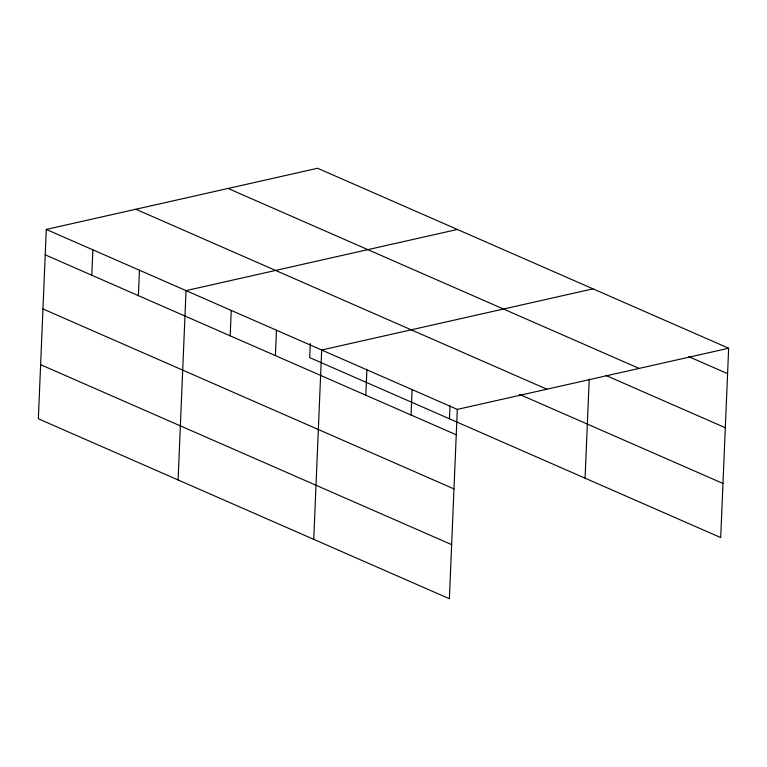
<?xml version="1.0" encoding="UTF-8"?>
<svg xmlns="http://www.w3.org/2000/svg" width="767" height="767" viewBox="0 0 767 767"><rect width="100%" height="100%" fill="white"/><g stroke="black" fill="none" stroke-linecap="round" stroke-linejoin="round"><path stroke-width="1.15" d="M46.288 229.429L38.35 418.772L449.385 598.73L457.314 409.396L46.288 229.429L317.615 168.27L728.65 348.228L720.712 537.571L309.686 357.604L310.271 343.491M91.8 275.238L92.865 249.831M138.386 295.64L139.45 270.224M178.097 479.96L186.036 290.616L457.372 229.458M230.186 335.831L231.25 310.414M275.401 355.629L276.465 330.213M313.741 539.345L321.68 350.001L593.006 288.843M365.83 395.216L366.894 369.799M411.035 415.014L412.109 389.598M449.433 418.792L449.97 405.858M585.077 478.177L589.229 379.023M457.314 409.396L728.65 348.228M688.833 356.674L727.586 373.644M228.077 188.452L639.112 368.409M605.825 375.418L725.314 427.737M135.826 209.247L546.861 389.205M519.518 394.391L722.984 483.469M45.224 254.845L456.25 434.803M42.952 308.938L453.987 488.905M40.613 364.68L451.648 544.637"/></g></svg>
